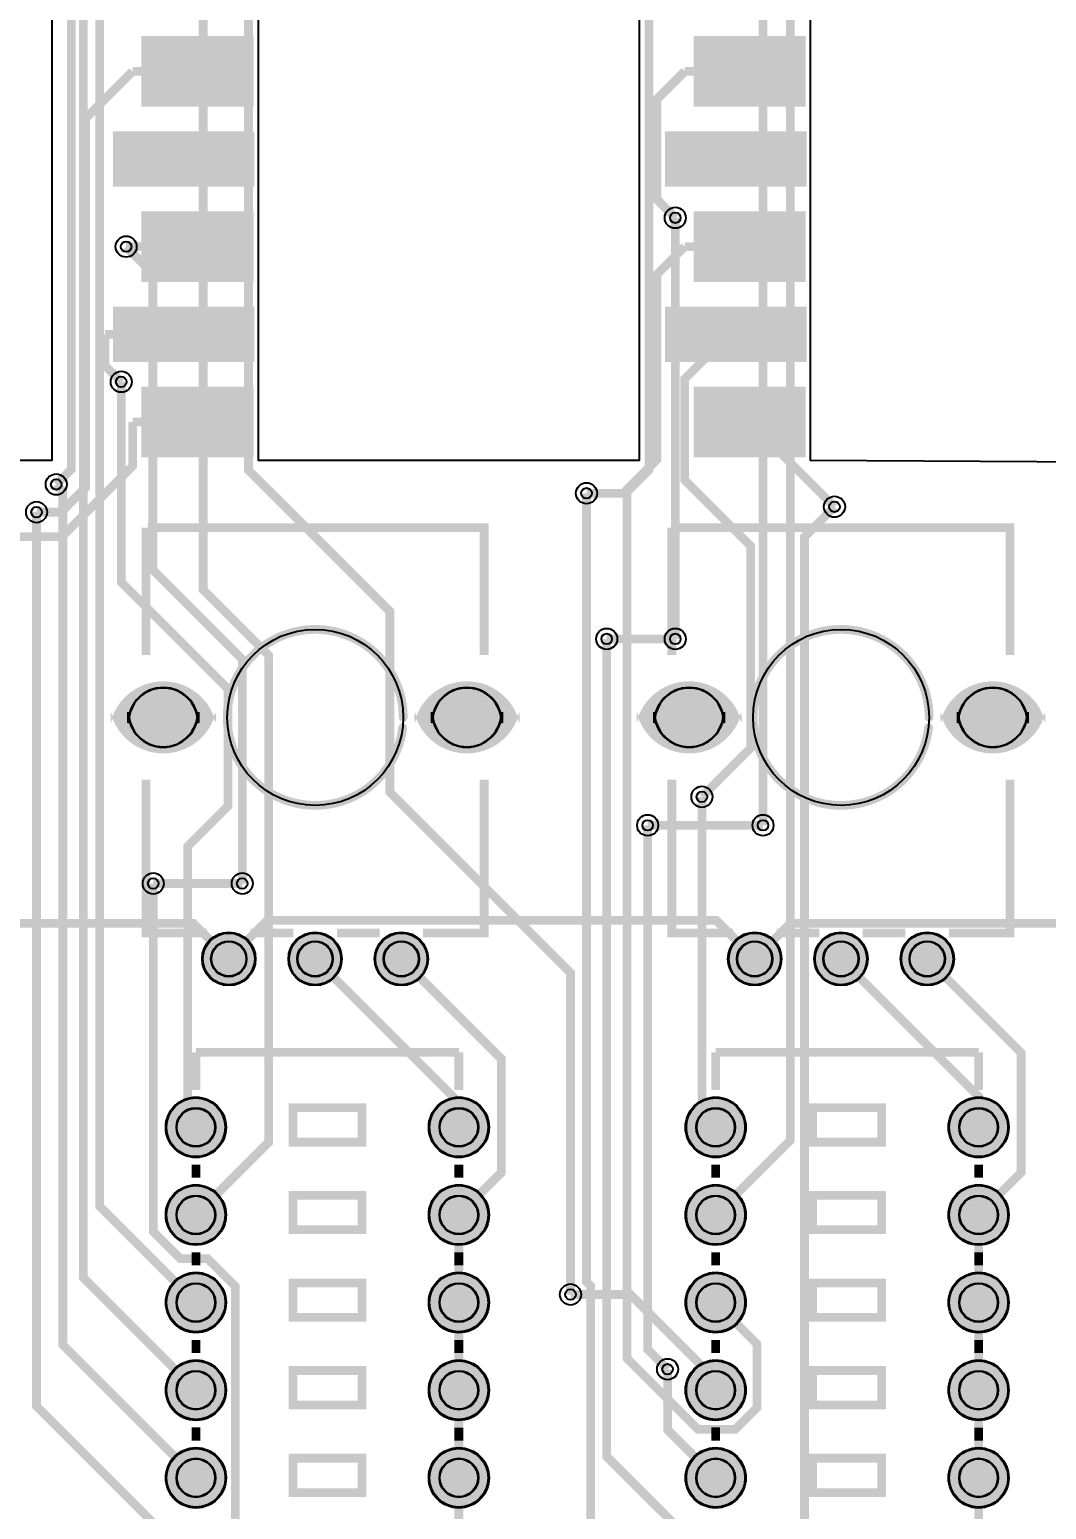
# Model space of a CAD drawing. Header units: millimetres. Extents: x -8 to 100, y -100 to 0.
# Drawn here: x 48.37 to 77.83, y -65.3 to -22.41 of the extents above; entities that cross this region are included whole.
import ezdxf

# ---------------------------------------------------------------- set-up
doc = ezdxf.new("R2010")
doc.units = ezdxf.units.MM
for name, color, linetype, true_color in [('BottomLayer', 7, 'Continuous', 0x0000ff), ('BottomSolderMaskLayer', 7, 'Continuous', 0xaa00ff), ('Document', 7, 'Continuous', 0xffffff), ('Hole', 7, 'Continuous', 0x222222), ('Multi-Layer', 7, 'Continuous', 0xc0c0c0), ('TopLayer', 7, 'Continuous', 0xff0000), ('TopPasteMaskLayer', 7, 'Continuous', 0x808080), ('TopSilkLayer', 7, 'Continuous', 0xffcc00), ('TopSolderMaskLayer', 7, 'Continuous', 0x800080)]:
    doc.layers.add(name, color=color, linetype=linetype, true_color=true_color)

msp = doc.modelspace()

# ---------------------------------------------------------------- hatches: boundary and pattern name
at = {"layer": 'BottomSolderMaskLayer'}
for points in [[(53.766, -42.195, -0.785398), (50.716, -42.195), (50.716, -42.499, -0.785398), (53.766, -42.499)], [(62.566, -42.195, -0.785398), (59.516, -42.195), (59.516, -42.499, -0.785398), (62.566, -42.499)], [(69.006, -42.195, -0.785398), (65.956, -42.195), (65.956, -42.499, -0.785398), (69.006, -42.499)], [(77.806, -42.195, -0.785398), (74.756, -42.195), (74.756, -42.499, -0.785398), (77.806, -42.499)], [(53.366, -49.347, 1), (54.916, -49.347, 1)], [(55.866, -49.347, 1), (57.416, -49.347, 1)], [(58.366, -49.347, 1), (59.916, -49.347, 1)], [(68.607, -49.347, 1), (70.157, -49.347, 1)], [(71.106, -49.347, 1), (72.656, -49.347, 1)], [(73.607, -49.347, 1), (75.157, -49.347, 1)], [(52.312, -54.229, 1), (54.063, -54.229, 1)], [(59.933, -54.229, 1), (61.683, -54.229, 1)], [(67.374, -54.229, 1), (69.125, -54.229, 1)], [(74.995, -54.229, 1), (76.746, -54.229, 1)], [(52.312, -56.769, 1), (54.063, -56.769, 1)], [(59.933, -56.769, 1), (61.683, -56.769, 1)], [(67.374, -56.769, 1), (69.125, -56.769, 1)], [(74.995, -56.769, 1), (76.746, -56.769, 1)], [(52.313, -59.309, 1), (54.063, -59.309, 1)], [(59.933, -59.309, 1), (61.683, -59.309, 1)], [(67.375, -59.309, 1), (69.126, -59.309, 1)], [(74.995, -59.309, 1), (76.746, -59.309, 1)], [(52.313, -61.849, 1), (54.063, -61.849, 1)], [(59.933, -61.849, 1), (61.683, -61.849, 1)], [(67.375, -61.849, 1), (69.126, -61.849, 1)], [(74.995, -61.849, 1), (76.746, -61.849, 1)], [(52.313, -64.389, 1), (54.063, -64.389, 1)], [(59.933, -64.389, 1), (61.683, -64.389, 1)], [(67.375, -64.389, 1), (69.126, -64.389, 1)], [(74.995, -64.389, 1), (76.746, -64.389, 1)]]:
    msp.add_hatch(color=256, dxfattribs=at).paths.add_polyline_path(points)
at = {"layer": 'Document'}
for points in [[(59.068, -42.347), (59.067, -42.277), (59.064, -42.206), (59.059, -42.136), (59.052, -42.066), (59.043, -41.996), (59.032, -41.926), (59.018, -41.857), (59.003, -41.788), (58.986, -41.72), (58.967, -41.652), (58.945, -41.585), (58.922, -41.518), (58.897, -41.452), (58.87, -41.387), (58.841, -41.323), (58.811, -41.26), (58.778, -41.197), (58.744, -41.136), (58.708, -41.075), (58.67, -41.016), (58.63, -40.957), (58.589, -40.9), (58.546, -40.844), (58.502, -40.79), (58.456, -40.736), (58.408, -40.684), (58.359, -40.634), (58.308, -40.585), (58.256, -40.537), (58.203, -40.491), (58.148, -40.447), (58.093, -40.404), (58.035, -40.362), (57.977, -40.323), (57.918, -40.285), (57.857, -40.249), (57.796, -40.214), (57.733, -40.182), (57.67, -40.151), (57.605, -40.122), (57.54, -40.095), (57.474, -40.07), (57.408, -40.047), (57.341, -40.026), (57.273, -40.007), (57.205, -39.989), (57.136, -39.974), (57.067, -39.961), (56.997, -39.95), (56.927, -39.94), (56.857, -39.933), (56.787, -39.928), (56.716, -39.925), (56.646, -39.924), (56.575, -39.925), (56.505, -39.928), (56.435, -39.933), (56.365, -39.94), (56.295, -39.95), (56.225, -39.961), (56.156, -39.974), (56.087, -39.989), (56.019, -40.006), (55.951, -40.026), (55.884, -40.047), (55.817, -40.07), (55.751, -40.095), (55.686, -40.122), (55.622, -40.151), (55.558, -40.182), (55.496, -40.214), (55.434, -40.248), (55.374, -40.284), (55.314, -40.322), (55.256, -40.362), (55.199, -40.403), (55.143, -40.446), (55.088, -40.491), (55.035, -40.537), (54.983, -40.584), (54.933, -40.633), (54.883, -40.684), (54.836, -40.736), (54.79, -40.789), (54.745, -40.844), (54.702, -40.9), (54.661, -40.957), (54.621, -41.015), (54.584, -41.074), (54.547, -41.135), (54.513, -41.196), (54.481, -41.259), (54.45, -41.322), (54.421, -41.387), (54.394, -41.452), (54.369, -41.518), (54.346, -41.584), (54.324, -41.651), (54.305, -41.719), (54.288, -41.788), (54.273, -41.856), (54.259, -41.926), (54.248, -41.995), (54.239, -42.065), (54.232, -42.135), (54.227, -42.205), (54.224, -42.276), (54.222, -42.346), (54.223, -42.417), (54.227, -42.487), (54.232, -42.557), (54.239, -42.627), (54.248, -42.697), (54.259, -42.767), (54.272, -42.836), (54.288, -42.905), (54.305, -42.973), (54.324, -43.041), (54.345, -43.108), (54.368, -43.175), (54.393, -43.241), (54.42, -43.306), (54.449, -43.37), (54.48, -43.434), (54.512, -43.496), (54.547, -43.558), (54.583, -43.618), (54.621, -43.678), (54.66, -43.736), (54.701, -43.793), (54.744, -43.849), (54.789, -43.904), (54.835, -43.957), (54.882, -44.009), (54.931, -44.06), (54.982, -44.109), (55.034, -44.156), (55.087, -44.202), (55.142, -44.247), (55.198, -44.29), (55.255, -44.331), (55.313, -44.371), (55.372, -44.409), (55.433, -44.445), (55.494, -44.479), (55.557, -44.512), (55.62, -44.543), (55.685, -44.571), (55.75, -44.598), (55.816, -44.624), (55.882, -44.647), (55.949, -44.668), (56.017, -44.687), (56.085, -44.704), (56.154, -44.72), (56.223, -44.733), (56.293, -44.744), (56.363, -44.754), (56.433, -44.761), (56.503, -44.766), (56.574, -44.769), (56.644, -44.77), (56.715, -44.769), (56.785, -44.766), (56.855, -44.761), (56.925, -44.754), (56.995, -44.745), (57.065, -44.733), (57.134, -44.72), (57.203, -44.705), (57.271, -44.688), (57.339, -44.669), (57.406, -44.648), (57.473, -44.624), (57.539, -44.599), (57.604, -44.572), (57.668, -44.544), (57.732, -44.513), (57.794, -44.48), (57.856, -44.446), (57.916, -44.41), (57.976, -44.372), (58.034, -44.333), (58.091, -44.291), (58.147, -44.249), (58.202, -44.204), (58.255, -44.158), (58.307, -44.111), (58.358, -44.061), (58.407, -44.011), (58.454, -43.959), (58.501, -43.906), (58.545, -43.851), (58.588, -43.795), (58.629, -43.738), (58.669, -43.68), (58.707, -43.62), (58.743, -43.56), (58.777, -43.498), (58.81, -43.436), (58.841, -43.373), (58.87, -43.308), (58.897, -43.243), (58.922, -43.177), (58.945, -43.111), (58.966, -43.044), (58.985, -42.976), (59.003, -42.907), (59.018, -42.839), (59.031, -42.769), (59.043, -42.7), (59.052, -42.63), (59.055, -42.614), (59.059, -42.599), (59.066, -42.584), (59.074, -42.571), (59.084, -42.558), (59.096, -42.547), (59.109, -42.537), (59.123, -42.529), (59.138, -42.523), (59.153, -42.519), (59.169, -42.517), (59.185, -42.517), (59.201, -42.519), (59.217, -42.523), (59.231, -42.528), (59.246, -42.536), (59.259, -42.545), (59.27, -42.556), (59.281, -42.569), (59.289, -42.582), (59.296, -42.597), (59.301, -42.612), (59.304, -42.628), (59.305, -42.644), (59.304, -42.66), (59.294, -42.733), (59.283, -42.806), (59.269, -42.879), (59.253, -42.951), (59.236, -43.023), (59.216, -43.095), (59.194, -43.165), (59.171, -43.235), (59.145, -43.305), (59.118, -43.374), (59.088, -43.442), (59.057, -43.509), (59.024, -43.575), (58.989, -43.64), (58.953, -43.705), (58.914, -43.768), (58.874, -43.83), (58.832, -43.891), (58.789, -43.951), (58.744, -44.01), (58.697, -44.067), (58.648, -44.123), (58.599, -44.178), (58.547, -44.231), (58.494, -44.283), (58.44, -44.333), (58.385, -44.382), (58.328, -44.429), (58.269, -44.475), (58.21, -44.519), (58.149, -44.562), (58.087, -44.602), (58.025, -44.641), (57.961, -44.679), (57.896, -44.714), (57.83, -44.748), (57.763, -44.78), (57.695, -44.81), (57.627, -44.838), (57.558, -44.864), (57.488, -44.888), (57.417, -44.91), (57.346, -44.931), (57.274, -44.949), (57.202, -44.965), (57.129, -44.98), (57.056, -44.992), (56.983, -45.003), (56.91, -45.011), (56.836, -45.017), (56.762, -45.021), (56.688, -45.024), (56.614, -45.024), (56.54, -45.022), (56.466, -45.018), (56.392, -45.012), (56.319, -45.004), (56.245, -44.994), (56.172, -44.982), (56.1, -44.968), (56.027, -44.952), (55.956, -44.934), (55.884, -44.913), (55.814, -44.891), (55.744, -44.867), (55.674, -44.842), (55.606, -44.814), (55.538, -44.784), (55.471, -44.753), (55.405, -44.719), (55.34, -44.684), (55.276, -44.647), (55.213, -44.608), (55.151, -44.568), (55.09, -44.526), (55.03, -44.482), (54.972, -44.436), (54.915, -44.389), (54.859, -44.34), (54.804, -44.29), (54.751, -44.239), (54.7, -44.186), (54.65, -44.131), (54.601, -44.075), (54.554, -44.018), (54.509, -43.96), (54.465, -43.9), (54.423, -43.839), (54.382, -43.777), (54.344, -43.714), (54.307, -43.65), (54.272, -43.585), (54.238, -43.518), (54.207, -43.451), (54.177, -43.384), (54.15, -43.315), (54.124, -43.246), (54.1, -43.176), (54.078, -43.105), (54.058, -43.034), (54.04, -42.962), (54.024, -42.89), (54.01, -42.817), (53.998, -42.744), (53.988, -42.67), (53.98, -42.597), (53.974, -42.523), (53.97, -42.449), (53.969, -42.375), (53.969, -42.301), (53.971, -42.227), (53.975, -42.153), (53.982, -42.08), (53.99, -42.006), (54.001, -41.933), (54.013, -41.86), (54.028, -41.787), (54.044, -41.715), (54.063, -41.643), (54.083, -41.572), (54.105, -41.502), (54.13, -41.432), (54.156, -41.363), (54.184, -41.294), (54.214, -41.226), (54.246, -41.16), (54.28, -41.094), (54.315, -41.029), (54.353, -40.965), (54.392, -40.902), (54.433, -40.84), (54.475, -40.78), (54.519, -40.72), (54.565, -40.662), (54.612, -40.605), (54.661, -40.55), (54.712, -40.496), (54.764, -40.443), (54.817, -40.392), (54.872, -40.342), (54.928, -40.293), (54.985, -40.247), (55.044, -40.202), (55.104, -40.158), (55.165, -40.116), (55.227, -40.076), (55.291, -40.038), (55.355, -40.001), (55.42, -39.967), (55.487, -39.934), (55.554, -39.903), (55.622, -39.873), (55.691, -39.846), (55.76, -39.821), (55.83, -39.797), (55.901, -39.775), (55.972, -39.756), (56.044, -39.738), (56.117, -39.723), (56.189, -39.709), (56.263, -39.697), (56.336, -39.688), (56.41, -39.68), (56.483, -39.675), (56.557, -39.671), (56.631, -39.67), (56.705, -39.671), (56.779, -39.673), (56.853, -39.678), (56.927, -39.685), (57, -39.694), (57.074, -39.704), (57.147, -39.717), (57.219, -39.732), (57.291, -39.749), (57.363, -39.768), (57.434, -39.789), (57.504, -39.811), (57.574, -39.836), (57.643, -39.863), (57.711, -39.891), (57.779, -39.922), (57.845, -39.954), (57.911, -39.988), (57.976, -40.024), (58.04, -40.062), (58.102, -40.101), (58.164, -40.142), (58.224, -40.185), (58.283, -40.229), (58.341, -40.275), (58.398, -40.323), (58.453, -40.372), (58.507, -40.423), (58.559, -40.475), (58.61, -40.529), (58.66, -40.584), (58.708, -40.64), (58.754, -40.698), (58.799, -40.757), (58.842, -40.817), (58.884, -40.878), (58.923, -40.941), (58.961, -41.004), (58.998, -41.069), (59.032, -41.134), (59.065, -41.201), (59.096, -41.268), (59.124, -41.336), (59.151, -41.405), (59.176, -41.475), (59.2, -41.545), (59.221, -41.616), (59.24, -41.688), (59.257, -41.76), (59.272, -41.832), (59.286, -41.905), (59.297, -41.978), (59.306, -42.051), (59.313, -42.125), (59.318, -42.199), (59.321, -42.273), (59.322, -42.347), (59.321, -42.364), (59.318, -42.38), (59.313, -42.396), (59.305, -42.41), (59.296, -42.424), (59.285, -42.437), (59.273, -42.448), (59.259, -42.457), (59.244, -42.464), (59.228, -42.47), (59.212, -42.473), (59.195, -42.474), (59.179, -42.473), (59.163, -42.47), (59.147, -42.464), (59.132, -42.457), (59.118, -42.448), (59.106, -42.437), (59.095, -42.424), (59.085, -42.41), (59.078, -42.396), (59.073, -42.38), (59.07, -42.364), (59.068, -42.347)], [(74.309, -42.347), (74.307, -42.277), (74.304, -42.206), (74.299, -42.136), (74.292, -42.066), (74.283, -41.996), (74.272, -41.926), (74.258, -41.857), (74.243, -41.788), (74.226, -41.72), (74.207, -41.652), (74.186, -41.585), (74.162, -41.518), (74.137, -41.452), (74.11, -41.387), (74.082, -41.323), (74.051, -41.26), (74.018, -41.197), (73.984, -41.136), (73.948, -41.075), (73.91, -41.016), (73.87, -40.957), (73.829, -40.9), (73.786, -40.844), (73.742, -40.79), (73.696, -40.736), (73.648, -40.684), (73.599, -40.634), (73.548, -40.585), (73.496, -40.537), (73.443, -40.491), (73.388, -40.447), (73.333, -40.404), (73.275, -40.362), (73.217, -40.323), (73.158, -40.285), (73.097, -40.249), (73.036, -40.214), (72.973, -40.182), (72.91, -40.151), (72.845, -40.122), (72.78, -40.095), (72.714, -40.07), (72.648, -40.047), (72.581, -40.026), (72.513, -40.007), (72.445, -39.989), (72.376, -39.974), (72.307, -39.961), (72.237, -39.95), (72.167, -39.94), (72.097, -39.933), (72.027, -39.928), (71.956, -39.925), (71.886, -39.924), (71.815, -39.925), (71.745, -39.928), (71.675, -39.933), (71.605, -39.94), (71.535, -39.95), (71.465, -39.961), (71.396, -39.974), (71.327, -39.989), (71.259, -40.006), (71.191, -40.026), (71.124, -40.047), (71.057, -40.07), (70.991, -40.095), (70.926, -40.122), (70.862, -40.151), (70.799, -40.182), (70.736, -40.214), (70.674, -40.248), (70.614, -40.284), (70.554, -40.322), (70.496, -40.362), (70.439, -40.403), (70.383, -40.446), (70.328, -40.491), (70.275, -40.537), (70.223, -40.584), (70.173, -40.633), (70.123, -40.684), (70.076, -40.736), (70.03, -40.789), (69.985, -40.844), (69.942, -40.9), (69.901, -40.957), (69.861, -41.015), (69.824, -41.074), (69.787, -41.135), (69.753, -41.196), (69.721, -41.259), (69.69, -41.322), (69.661, -41.387), (69.634, -41.452), (69.609, -41.518), (69.586, -41.584), (69.564, -41.651), (69.545, -41.719), (69.528, -41.788), (69.513, -41.856), (69.499, -41.926), (69.488, -41.995), (69.479, -42.065), (69.472, -42.135), (69.467, -42.205), (69.464, -42.276), (69.462, -42.346), (69.463, -42.417), (69.467, -42.487), (69.472, -42.557), (69.479, -42.627), (69.488, -42.697), (69.499, -42.767), (69.512, -42.836), (69.528, -42.905), (69.545, -42.973), (69.564, -43.041), (69.585, -43.108), (69.608, -43.175), (69.633, -43.241), (69.66, -43.306), (69.689, -43.37), (69.72, -43.434), (69.752, -43.496), (69.787, -43.558), (69.823, -43.618), (69.861, -43.678), (69.9, -43.736), (69.941, -43.793), (69.984, -43.849), (70.029, -43.904), (70.075, -43.957), (70.122, -44.009), (70.171, -44.06), (70.222, -44.109), (70.274, -44.156), (70.327, -44.202), (70.382, -44.247), (70.438, -44.29), (70.495, -44.331), (70.553, -44.371), (70.612, -44.409), (70.673, -44.445), (70.735, -44.479), (70.797, -44.512), (70.86, -44.543), (70.925, -44.571), (70.99, -44.598), (71.056, -44.624), (71.122, -44.647), (71.189, -44.668), (71.257, -44.687), (71.326, -44.704), (71.394, -44.72), (71.464, -44.733), (71.533, -44.744), (71.603, -44.754), (71.673, -44.761), (71.743, -44.766), (71.814, -44.769), (71.884, -44.77), (71.955, -44.769), (72.025, -44.766), (72.095, -44.761), (72.165, -44.754), (72.235, -44.745), (72.305, -44.733), (72.374, -44.72), (72.443, -44.705), (72.511, -44.688), (72.579, -44.669), (72.646, -44.648), (72.713, -44.624), (72.779, -44.599), (72.844, -44.572), (72.908, -44.544), (72.972, -44.513), (73.034, -44.48), (73.096, -44.446), (73.156, -44.41), (73.216, -44.372), (73.274, -44.333), (73.331, -44.291), (73.387, -44.249), (73.442, -44.204), (73.495, -44.158), (73.547, -44.111), (73.598, -44.061), (73.647, -44.011), (73.695, -43.959), (73.741, -43.906), (73.785, -43.851), (73.828, -43.795), (73.869, -43.738), (73.909, -43.68), (73.947, -43.62), (73.983, -43.56), (74.017, -43.498), (74.05, -43.436), (74.081, -43.373), (74.11, -43.308), (74.137, -43.243), (74.162, -43.177), (74.185, -43.111), (74.206, -43.044), (74.226, -42.976), (74.243, -42.907), (74.258, -42.839), (74.271, -42.769), (74.283, -42.7), (74.292, -42.63), (74.295, -42.614), (74.299, -42.599), (74.306, -42.584), (74.314, -42.571), (74.324, -42.558), (74.336, -42.547), (74.349, -42.537), (74.363, -42.529), (74.378, -42.523), (74.393, -42.519), (74.409, -42.517), (74.425, -42.517), (74.441, -42.519), (74.457, -42.523), (74.472, -42.528), (74.486, -42.536), (74.499, -42.545), (74.51, -42.556), (74.521, -42.569), (74.529, -42.582), (74.536, -42.597), (74.541, -42.612), (74.544, -42.628), (74.545, -42.644), (74.544, -42.66), (74.535, -42.733), (74.523, -42.806), (74.509, -42.879), (74.493, -42.951), (74.476, -43.023), (74.456, -43.095), (74.434, -43.165), (74.411, -43.235), (74.385, -43.305), (74.358, -43.374), (74.328, -43.442), (74.297, -43.509), (74.264, -43.575), (74.229, -43.64), (74.193, -43.705), (74.154, -43.768), (74.114, -43.83), (74.072, -43.891), (74.029, -43.951), (73.984, -44.01), (73.937, -44.067), (73.888, -44.123), (73.839, -44.178), (73.787, -44.231), (73.734, -44.283), (73.68, -44.333), (73.625, -44.382), (73.568, -44.429), (73.509, -44.475), (73.45, -44.519), (73.389, -44.562), (73.328, -44.602), (73.265, -44.641), (73.201, -44.679), (73.136, -44.714), (73.07, -44.748), (73.003, -44.78), (72.935, -44.81), (72.867, -44.838), (72.798, -44.864), (72.728, -44.888), (72.657, -44.91), (72.586, -44.931), (72.514, -44.949), (72.442, -44.965), (72.369, -44.98), (72.296, -44.992), (72.223, -45.003), (72.15, -45.011), (72.076, -45.017), (72.002, -45.021), (71.928, -45.024), (71.854, -45.024), (71.78, -45.022), (71.706, -45.018), (71.632, -45.012), (71.559, -45.004), (71.485, -44.994), (71.412, -44.982), (71.34, -44.968), (71.267, -44.952), (71.196, -44.934), (71.124, -44.913), (71.054, -44.891), (70.984, -44.867), (70.914, -44.842), (70.846, -44.814), (70.778, -44.784), (70.711, -44.753), (70.645, -44.719), (70.58, -44.684), (70.516, -44.647), (70.453, -44.608), (70.391, -44.568), (70.33, -44.526), (70.27, -44.482), (70.212, -44.436), (70.155, -44.389), (70.099, -44.34), (70.044, -44.29), (69.991, -44.239), (69.94, -44.186), (69.89, -44.131), (69.841, -44.075), (69.794, -44.018), (69.749, -43.96), (69.705, -43.9), (69.663, -43.839), (69.622, -43.777), (69.584, -43.714), (69.547, -43.65), (69.512, -43.585), (69.478, -43.518), (69.447, -43.451), (69.417, -43.384), (69.39, -43.315), (69.364, -43.246), (69.34, -43.176), (69.318, -43.105), (69.298, -43.034), (69.28, -42.962), (69.264, -42.89), (69.25, -42.817), (69.238, -42.744), (69.228, -42.67), (69.22, -42.597), (69.214, -42.523), (69.21, -42.449), (69.209, -42.375), (69.209, -42.301), (69.211, -42.227), (69.215, -42.153), (69.222, -42.08), (69.23, -42.006), (69.241, -41.933), (69.253, -41.86), (69.268, -41.787), (69.284, -41.715), (69.303, -41.643), (69.323, -41.572), (69.345, -41.502), (69.37, -41.432), (69.396, -41.363), (69.424, -41.294), (69.454, -41.226), (69.486, -41.16), (69.52, -41.094), (69.555, -41.029), (69.593, -40.965), (69.632, -40.902), (69.673, -40.84), (69.715, -40.78), (69.759, -40.72), (69.805, -40.662), (69.852, -40.605), (69.901, -40.55), (69.952, -40.496), (70.004, -40.443), (70.057, -40.392), (70.112, -40.342), (70.168, -40.293), (70.225, -40.247), (70.284, -40.202), (70.344, -40.158), (70.405, -40.116), (70.467, -40.076), (70.531, -40.038), (70.595, -40.001), (70.66, -39.967), (70.727, -39.934), (70.794, -39.903), (70.862, -39.873), (70.931, -39.846), (71, -39.821), (71.07, -39.797), (71.141, -39.775), (71.212, -39.756), (71.284, -39.738), (71.357, -39.723), (71.429, -39.709), (71.503, -39.697), (71.576, -39.688), (71.65, -39.68), (71.723, -39.675), (71.797, -39.671), (71.871, -39.67), (71.945, -39.671), (72.019, -39.673), (72.093, -39.678), (72.167, -39.685), (72.24, -39.694), (72.314, -39.704), (72.387, -39.717), (72.459, -39.732), (72.531, -39.749), (72.603, -39.768), (72.674, -39.789), (72.744, -39.811), (72.814, -39.836), (72.883, -39.863), (72.951, -39.891), (73.019, -39.922), (73.085, -39.954), (73.151, -39.988), (73.216, -40.024), (73.28, -40.062), (73.342, -40.101), (73.404, -40.142), (73.464, -40.185), (73.523, -40.229), (73.581, -40.275), (73.638, -40.323), (73.693, -40.372), (73.747, -40.423), (73.8, -40.475), (73.851, -40.529), (73.9, -40.584), (73.948, -40.64), (73.994, -40.698), (74.039, -40.757), (74.082, -40.817), (74.124, -40.878), (74.164, -40.941), (74.202, -41.004), (74.238, -41.069), (74.272, -41.134), (74.305, -41.201), (74.336, -41.268), (74.364, -41.336), (74.391, -41.405), (74.417, -41.475), (74.44, -41.545), (74.461, -41.616), (74.48, -41.688), (74.497, -41.76), (74.513, -41.832), (74.526, -41.905), (74.537, -41.978), (74.546, -42.051), (74.553, -42.125), (74.558, -42.199), (74.561, -42.273), (74.563, -42.347), (74.561, -42.364), (74.558, -42.38), (74.553, -42.396), (74.545, -42.41), (74.536, -42.424), (74.525, -42.437), (74.513, -42.448), (74.499, -42.457), (74.484, -42.464), (74.468, -42.47), (74.452, -42.473), (74.436, -42.474), (74.419, -42.473), (74.403, -42.47), (74.387, -42.464), (74.372, -42.457), (74.358, -42.448), (74.346, -42.437), (74.335, -42.424), (74.326, -42.41), (74.318, -42.396), (74.313, -42.38), (74.31, -42.364), (74.309, -42.347)]]:
    msp.add_hatch(color=256, dxfattribs=at).paths.add_polyline_path(points)
at = {"layer": 'Multi-Layer'}
for points in [[(53.741, -42.197, -0.785398), (50.741, -42.197), (50.741, -42.497, -0.785398), (53.741, -42.497)], [(62.541, -42.197, -0.785398), (59.541, -42.197), (59.541, -42.497, -0.785398), (62.541, -42.497)], [(68.981, -42.197, -0.785398), (65.981, -42.197), (65.981, -42.497, -0.785398), (68.981, -42.497)], [(77.781, -42.197, -0.785398), (74.781, -42.197), (74.781, -42.497, -0.785398), (77.781, -42.497)], [(53.391, -49.347, 1), (54.891, -49.347, 1)], [(55.891, -49.347, 1), (57.391, -49.347, 1)], [(58.391, -49.347, 1), (59.891, -49.347, 1)], [(68.632, -49.347, 1), (70.132, -49.347, 1)], [(71.131, -49.347, 1), (72.631, -49.347, 1)], [(73.632, -49.347, 1), (75.132, -49.347, 1)], [(52.337, -54.229, 1), (54.037, -54.229, 1)], [(59.958, -54.229, 1), (61.658, -54.229, 1)], [(67.4, -54.229, 1), (69.1, -54.229, 1)], [(75.02, -54.229, 1), (76.72, -54.229, 1)], [(52.337, -56.769, 1), (54.037, -56.769, 1)], [(59.958, -56.769, 1), (61.658, -56.769, 1)], [(67.4, -56.769, 1), (69.1, -56.769, 1)], [(75.02, -56.769, 1), (76.72, -56.769, 1)], [(52.338, -59.309, 1), (54.038, -59.309, 1)], [(59.958, -59.309, 1), (61.658, -59.309, 1)], [(67.4, -59.309, 1), (69.1, -59.309, 1)], [(75.02, -59.309, 1), (76.72, -59.309, 1)], [(52.338, -61.849, 1), (54.038, -61.849, 1)], [(59.958, -61.849, 1), (61.658, -61.849, 1)], [(67.4, -61.849, 1), (69.1, -61.849, 1)], [(75.02, -61.849, 1), (76.72, -61.849, 1)], [(52.338, -64.389, 1), (54.038, -64.389, 1)], [(59.958, -64.389, 1), (61.658, -64.389, 1)], [(67.4, -64.389, 1), (69.1, -64.389, 1)], [(75.02, -64.389, 1), (76.72, -64.389, 1)]]:
    msp.add_hatch(color=256, dxfattribs=at).paths.add_polyline_path(points)
at = {"layer": 'TopLayer'}
for points in [[(51.632, -22.622), (54.832, -22.622), (54.832, -24.622), (51.632, -24.622)], [(67.634, -22.622), (70.834, -22.622), (70.834, -24.622), (67.634, -24.622)], [(50.832, -25.412), (54.832, -25.412), (54.832, -26.912), (50.832, -26.912)], [(66.834, -25.412), (70.834, -25.412), (70.834, -26.912), (66.834, -26.912)], [(51.632, -27.702), (54.832, -27.702), (54.832, -29.702), (51.632, -29.702)], [(67.634, -27.702), (70.834, -27.702), (70.834, -29.702), (67.634, -29.702)], [(50.832, -30.492), (54.832, -30.492), (54.832, -31.992), (50.832, -31.992)], [(66.834, -30.492), (70.834, -30.492), (70.834, -31.992), (66.834, -31.992)], [(51.632, -32.782), (54.832, -32.782), (54.832, -34.782), (51.632, -34.782)], [(67.634, -32.782), (70.834, -32.782), (70.834, -34.782), (67.634, -34.782)]]:
    msp.add_hatch(color=256, dxfattribs=at).paths.add_polyline_path(points)
at = {"layer": 'TopPasteMaskLayer'}
for points in [[(51.632, -22.622), (54.832, -22.622), (54.832, -24.622), (51.632, -24.622)], [(67.634, -22.622), (70.834, -22.622), (70.834, -24.622), (67.634, -24.622)], [(50.832, -25.412), (54.832, -25.412), (54.832, -26.912), (50.832, -26.912)], [(66.834, -25.412), (70.834, -25.412), (70.834, -26.912), (66.834, -26.912)], [(51.632, -27.702), (54.832, -27.702), (54.832, -29.702), (51.632, -29.702)], [(67.634, -27.702), (70.834, -27.702), (70.834, -29.702), (67.634, -29.702)], [(50.832, -30.492), (54.832, -30.492), (54.832, -31.992), (50.832, -31.992)], [(66.834, -30.492), (70.834, -30.492), (70.834, -31.992), (66.834, -31.992)], [(51.632, -32.782), (54.832, -32.782), (54.832, -34.782), (51.632, -34.782)], [(67.634, -32.782), (70.834, -32.782), (70.834, -34.782), (67.634, -34.782)]]:
    msp.add_hatch(color=256, dxfattribs=at).paths.add_polyline_path(points)
at = {"layer": 'TopSolderMaskLayer'}
for points in [[(51.607, -22.597), (54.857, -22.597), (54.857, -24.647), (51.607, -24.647)], [(67.609, -22.597), (70.86, -22.597), (70.86, -24.647), (67.609, -24.647)], [(50.781, -25.361), (54.883, -25.361), (54.883, -26.963), (50.781, -26.963)], [(66.783, -25.361), (70.885, -25.361), (70.885, -26.963), (66.783, -26.963)], [(51.607, -27.677), (54.857, -27.677), (54.857, -29.727), (51.607, -29.727)], [(67.609, -27.677), (70.86, -27.677), (70.86, -29.727), (67.609, -29.727)], [(50.781, -30.441), (54.883, -30.441), (54.883, -32.043), (50.781, -32.043)], [(66.783, -30.441), (70.885, -30.441), (70.885, -32.043), (66.783, -32.043)], [(51.607, -32.757), (54.857, -32.757), (54.857, -34.807), (51.607, -34.807)], [(67.609, -32.757), (70.86, -32.757), (70.86, -34.807), (67.609, -34.807)], [(53.766, -42.195, -0.785398), (50.716, -42.195), (50.716, -42.499, -0.785398), (53.766, -42.499)], [(62.566, -42.195, -0.785398), (59.516, -42.195), (59.516, -42.499, -0.785398), (62.566, -42.499)], [(69.006, -42.195, -0.785398), (65.956, -42.195), (65.956, -42.499, -0.785398), (69.006, -42.499)], [(77.806, -42.195, -0.785398), (74.756, -42.195), (74.756, -42.499, -0.785398), (77.806, -42.499)], [(53.366, -49.347, 1), (54.916, -49.347, 1)], [(55.866, -49.347, 1), (57.416, -49.347, 1)], [(58.366, -49.347, 1), (59.916, -49.347, 1)], [(68.607, -49.347, 1), (70.157, -49.347, 1)], [(71.106, -49.347, 1), (72.656, -49.347, 1)], [(73.607, -49.347, 1), (75.157, -49.347, 1)], [(52.312, -54.229, 1), (54.063, -54.229, 1)], [(59.933, -54.229, 1), (61.683, -54.229, 1)], [(67.374, -54.229, 1), (69.125, -54.229, 1)], [(74.995, -54.229, 1), (76.746, -54.229, 1)], [(52.312, -56.769, 1), (54.063, -56.769, 1)], [(59.933, -56.769, 1), (61.683, -56.769, 1)], [(67.374, -56.769, 1), (69.125, -56.769, 1)], [(74.995, -56.769, 1), (76.746, -56.769, 1)], [(52.313, -59.309, 1), (54.063, -59.309, 1)], [(59.933, -59.309, 1), (61.683, -59.309, 1)], [(67.375, -59.309, 1), (69.126, -59.309, 1)], [(74.995, -59.309, 1), (76.746, -59.309, 1)], [(52.313, -61.849, 1), (54.063, -61.849, 1)], [(59.933, -61.849, 1), (61.683, -61.849, 1)], [(67.375, -61.849, 1), (69.126, -61.849, 1)], [(74.995, -61.849, 1), (76.746, -61.849, 1)], [(52.313, -64.389, 1), (54.063, -64.389, 1)], [(59.933, -64.389, 1), (61.683, -64.389, 1)], [(67.375, -64.389, 1), (69.126, -64.389, 1)], [(74.995, -64.389, 1), (76.746, -64.389, 1)]]:
    msp.add_hatch(color=256, dxfattribs=at).paths.add_polyline_path(points)

# ---------------------------------------------------------------- linework, layer by layer
at = {"layer": 'BottomLayer', "const_width": 0.254}
for points in [[(68.25, -56.769), (70.417, -54.602), (70.417, -1.164)], [(67.169, -13.62), (67.666, -13.124), (67.666, -3.23), (66.156, -1.721), (54.784, -1.721), (54.71, -1.795), (54.71, -35.176), (58.806, -39.271), (58.806, -44.517), (64.043, -49.754), (64.043, -59.075)], [(53.187, -56.769), (55.298, -54.658), (55.298, -40.554), (53.397, -38.653), (53.397, -9.728), (50.811, -7.142)], [(53.188, -61.849), (49.927, -58.588), (49.927, -8.382)], [(68.25, -59.309), (69.45, -60.509), (69.45, -62.356), (68.821, -62.985), (67.743, -62.985), (65.678, -60.92), (65.678, -35.818), (66.321, -35.176), (66.321, -13.39), (67.08, -12.631)], [(53.188, -59.309), (50.398, -56.519), (50.398, -13.852), (50.789, -13.462)], [(67.08, -14.609), (69.622, -17.151), (69.622, -45.475)], [(67.08, -27.866), (67.08, -40.073)], [(54.53, -47.162), (54.53, -40.658), (51.939, -38.067), (51.939, -29.476), (51.165, -28.702)], [(53.187, -54.229), (52.949, -53.99), (52.949, -46.082), (54.118, -44.913), (54.118, -41.525), (51.024, -38.431), (51.024, -32.62)], [(53.188, -64.389), (49.33, -60.532), (49.33, -35.786), (49.139, -35.594)], [(68.25, -69.469), (64.629, -65.848), (64.629, -58.832), (64.507, -58.71), (64.507, -35.851)], [(53.188, -66.929), (48.569, -62.31), (48.569, -36.398)], [(68.25, -72.009), (70.825, -69.434), (70.825, -37.11), (71.694, -36.242)], [(68.25, -66.929), (65.092, -63.771), (65.092, -40.073)], [(68.25, -54.229), (67.851, -53.831), (67.851, -44.65)], [(66.856, -61.241), (66.279, -60.663), (66.279, -45.475)], [(53.188, -69.469), (54.33, -68.327), (54.33, -58.839), (53.531, -58.039), (52.742, -58.039), (51.951, -57.248), (51.951, -47.162)], [(56.642, -49.347), (60.808, -53.513), (60.808, -54.229)], [(59.142, -49.347), (62.041, -52.246), (62.041, -55.536), (60.808, -56.769)], [(71.882, -49.347), (75.87, -53.335), (75.87, -54.229)], [(74.382, -49.347), (77.103, -52.068), (77.103, -55.536), (75.87, -56.769)], [(60.808, -59.309), (60.808, -56.769)], [(75.87, -59.309), (75.87, -56.769)], [(60.808, -61.849), (60.808, -59.309)], [(75.87, -61.849), (75.87, -59.309)], [(60.808, -64.389), (60.808, -61.849)], [(75.87, -64.389), (75.87, -61.849)], [(60.808, -66.929), (60.808, -64.389)], [(75.87, -66.929), (75.87, -64.389)]]:
    msp.add_lwpolyline(points, dxfattribs=at)
at = {"layer": 'BottomSolderMaskLayer'}
for points in [[(51.225, -42.195), (51.225, -42.499)], [(53.258, -42.195), (53.258, -42.499)], [(60.025, -42.195), (60.025, -42.499)], [(62.058, -42.195), (62.058, -42.499)], [(66.465, -42.195), (66.465, -42.499)], [(68.498, -42.195), (68.498, -42.499)], [(75.265, -42.195), (75.265, -42.499)], [(77.298, -42.195), (77.298, -42.499)]]:
    msp.add_lwpolyline(points, close=True, dxfattribs=at)
for centre, radius in [((54.141, -49.347), 0.775), ((54.141, -49.347), 0.517), ((56.641, -49.347), 0.775), ((56.641, -49.347), 0.517), ((59.141, -49.347), 0.775), ((59.141, -49.347), 0.517), ((69.382, -49.347), 0.775), ((69.381, -49.347), 0.517), ((71.881, -49.347), 0.775), ((71.881, -49.347), 0.517), ((74.382, -49.347), 0.775), ((74.381, -49.347), 0.517), ((53.187, -54.229), 0.875), ((60.808, -54.229), 0.875), ((68.25, -54.229), 0.875), ((75.87, -54.229), 0.875), ((53.187, -54.229), 0.566), ((60.808, -54.229), 0.566), ((68.25, -54.229), 0.566), ((75.87, -54.229), 0.566), ((53.187, -56.769), 0.875), ((60.808, -56.769), 0.875), ((68.25, -56.769), 0.875), ((75.87, -56.769), 0.875), ((53.187, -56.769), 0.566), ((60.808, -56.769), 0.566), ((68.25, -56.769), 0.566), ((75.87, -56.769), 0.566), ((53.188, -59.309), 0.875), ((53.188, -59.309), 0.566), ((60.808, -59.309), 0.875), ((60.808, -59.309), 0.566), ((68.25, -59.309), 0.875), ((68.25, -59.309), 0.566), ((75.87, -59.309), 0.875), ((75.87, -59.309), 0.566), ((53.188, -61.849), 0.875), ((53.188, -61.849), 0.566), ((60.808, -61.849), 0.875), ((60.808, -61.849), 0.566), ((68.25, -61.849), 0.875), ((68.25, -61.849), 0.566), ((75.87, -61.849), 0.875), ((75.87, -61.849), 0.566), ((53.188, -64.389), 0.875), ((53.188, -64.389), 0.566), ((60.808, -64.389), 0.875), ((60.808, -64.389), 0.566), ((68.25, -64.389), 0.875), ((68.25, -64.389), 0.566), ((75.87, -64.389), 0.875), ((75.87, -64.389), 0.566)]:
    msp.add_circle(centre, radius, dxfattribs=at)
for centre, start, end in [((52.241, -42.499), 0, 180), ((61.041, -42.499), 0, 180), ((67.481, -42.499), 0, 180), ((76.281, -42.499), 0, 180), ((52.241, -42.195), 180, 0), ((61.041, -42.195), 180, 0), ((67.481, -42.195), 180, 0), ((76.281, -42.195), 180, 0)]:
    msp.add_arc(centre, 1.017, start, end, dxfattribs=at)
at = {"layer": 'Hole'}
for centre in [(67.08, -27.866), (51.165, -28.702), (51.024, -32.62), (49.139, -35.594), (64.507, -35.851), (48.569, -36.398), (71.694, -36.242), (65.092, -40.073), (67.08, -40.073), (67.851, -44.65), (66.279, -45.475), (69.622, -45.475), (51.951, -47.162), (54.53, -47.162), (64.043, -59.075), (66.856, -61.241)]:
    msp.add_circle(centre, 0.153, dxfattribs=at)
at = {"layer": 'Multi-Layer'}
for points in [[(37.973, -2.002), (37.973, -34.895), (49.022, -34.895), (49.022, -2.002)], [(54.991, -2.002), (54.991, -34.895), (66.04, -34.895), (66.04, -2.002)], [(70.993, -2.002), (70.993, -34.895), (93.98, -35.022), (93.98, -1.875)], [(51.241, -42.197), (51.241, -42.497)], [(53.241, -42.197), (53.241, -42.497)], [(60.041, -42.197), (60.041, -42.497)], [(62.041, -42.197), (62.041, -42.497)], [(66.481, -42.197), (66.481, -42.497)], [(68.481, -42.197), (68.481, -42.497)], [(75.281, -42.197), (75.281, -42.497)], [(77.281, -42.197), (77.281, -42.497)]]:
    msp.add_lwpolyline(points, close=True, dxfattribs=at)
for centre, radius in [((67.08, -27.866), 0.305), ((51.165, -28.702), 0.305), ((51.024, -32.62), 0.305), ((49.139, -35.594), 0.305), ((64.507, -35.851), 0.305), ((71.694, -36.242), 0.305), ((48.569, -36.398), 0.305), ((65.092, -40.073), 0.305), ((67.08, -40.073), 0.305), ((67.851, -44.65), 0.305), ((66.279, -45.475), 0.305), ((69.622, -45.475), 0.305), ((51.951, -47.162), 0.305), ((54.53, -47.162), 0.305), ((54.141, -49.347), 0.75), ((54.141, -49.347), 0.5), ((56.641, -49.347), 0.75), ((56.641, -49.347), 0.5), ((59.141, -49.347), 0.75), ((59.141, -49.347), 0.5), ((69.382, -49.347), 0.75), ((69.381, -49.347), 0.5), ((71.881, -49.347), 0.75), ((71.881, -49.347), 0.5), ((74.382, -49.347), 0.75), ((74.381, -49.347), 0.5), ((53.187, -54.229), 0.85), ((60.808, -54.229), 0.85), ((68.25, -54.229), 0.85), ((75.87, -54.229), 0.85), ((53.187, -54.229), 0.55), ((60.808, -54.229), 0.55), ((68.25, -54.229), 0.55), ((75.87, -54.229), 0.55), ((53.187, -56.769), 0.85), ((60.808, -56.769), 0.85), ((68.25, -56.769), 0.85), ((75.87, -56.769), 0.85), ((53.187, -56.769), 0.55), ((60.808, -56.769), 0.55), ((68.25, -56.769), 0.55), ((75.87, -56.769), 0.55), ((53.188, -59.309), 0.85), ((53.188, -59.309), 0.55), ((60.808, -59.309), 0.85), ((60.808, -59.309), 0.55), ((68.25, -59.309), 0.85), ((68.25, -59.309), 0.55), ((75.87, -59.309), 0.85), ((75.87, -59.309), 0.55), ((64.043, -59.075), 0.305), ((53.188, -61.849), 0.85), ((53.188, -61.849), 0.55), ((60.808, -61.849), 0.85), ((60.808, -61.849), 0.55), ((66.856, -61.241), 0.305), ((68.25, -61.849), 0.85), ((68.25, -61.849), 0.55), ((75.87, -61.849), 0.85), ((75.87, -61.849), 0.55), ((53.188, -64.389), 0.85), ((53.188, -64.389), 0.55), ((60.808, -64.389), 0.85), ((60.808, -64.389), 0.55), ((68.25, -64.389), 0.85), ((68.25, -64.389), 0.55), ((75.87, -64.389), 0.85), ((75.87, -64.389), 0.55)]:
    msp.add_circle(centre, radius, dxfattribs=at)
for centre, start, end in [((52.241, -42.497), 0, 180), ((61.041, -42.497), 0, 180), ((67.481, -42.497), 0, 180), ((76.281, -42.497), 0, 180), ((52.241, -42.197), 180, 0), ((61.041, -42.197), 180, 0), ((67.481, -42.197), 180, 0), ((76.281, -42.197), 180, 0)]:
    msp.add_arc(centre, 1, start, end, dxfattribs=at)
at = {"layer": 'TopLayer', "const_width": 0.254}
for points in [[(51.353, -18.542), (49.58, -20.315), (49.58, -35.153), (49.139, -35.594)], [(51.353, -23.622), (49.988, -24.987), (49.988, -35.688), (49.279, -36.398), (48.569, -36.398)], [(53.232, -23.622), (51.353, -23.622)], [(67.08, -27.866), (66.553, -27.339), (66.553, -24.424), (67.355, -23.622)], [(69.234, -23.622), (67.355, -23.622)], [(53.232, -28.702), (51.165, -28.702)], [(67.355, -28.702), (66.553, -29.504), (66.553, -34.869), (65.571, -35.851), (64.507, -35.851)], [(69.234, -28.702), (67.355, -28.702)], [(52.832, -31.242), (50.553, -31.242)], [(51.024, -32.62), (50.553, -32.149), (50.553, -31.242)], [(68.834, -31.242), (68.649, -31.242), (67.353, -32.537), (67.353, -35.465), (69.263, -37.375), (69.263, -43.239), (67.851, -44.65)], [(51.353, -33.782), (51.353, -35.061), (49.306, -37.108), (47.682, -37.108)], [(53.232, -33.782), (51.353, -33.782)], [(69.234, -33.782), (71.694, -36.242)], [(67.08, -40.073), (65.092, -40.073)], [(66.279, -45.475), (69.622, -45.475)], [(51.951, -47.162), (54.53, -47.162)], [(38.902, -49.347), (39.933, -48.316), (53.111, -48.316), (54.142, -49.347)], [(69.382, -49.347), (68.265, -48.23), (55.259, -48.23), (54.142, -49.347)], [(69.382, -49.347), (70.413, -48.316), (83.591, -48.316), (84.622, -49.347)], [(64.043, -59.075), (65.777, -59.075), (68.25, -61.549), (68.25, -61.849)], [(66.856, -61.241), (66.856, -62.995), (68.25, -64.389)]]:
    msp.add_lwpolyline(points, dxfattribs=at)
at = {"layer": 'TopSilkLayer', "const_width": 0.254}
for points in [[(51.741, -36.847), (51.741, -40.54)], [(61.541, -40.54), (61.541, -36.847), (51.791, -36.847)], [(66.981, -36.847), (66.981, -40.54)], [(76.781, -40.54), (76.781, -36.847), (67.031, -36.847)], [(51.741, -44.154), (51.741, -48.597), (53.51, -48.597)], [(59.773, -48.597), (61.541, -48.597), (61.541, -44.154)], [(66.981, -44.154), (66.981, -48.597), (68.75, -48.597)], [(75.013, -48.597), (76.781, -48.597), (76.781, -44.154)], [(54.773, -48.597), (56.01, -48.597)], [(57.273, -48.597), (58.51, -48.597)], [(70.013, -48.597), (71.25, -48.597)], [(72.513, -48.597), (73.75, -48.597)], [(60.808, -52.059), (53.188, -52.059)], [(53.188, -52.059), (53.188, -53.148)], [(60.808, -53.148), (60.808, -52.059)], [(75.87, -52.059), (68.25, -52.059)], [(68.25, -52.059), (68.25, -53.148)], [(75.87, -53.148), (75.87, -52.059)], [(53.188, -55.31), (53.188, -55.688)], [(60.808, -55.688), (60.808, -55.31)], [(68.25, -55.31), (68.25, -55.688)], [(75.87, -55.688), (75.87, -55.31)], [(53.188, -57.85), (53.188, -58.228)], [(60.808, -58.228), (60.808, -57.85)], [(68.25, -57.85), (68.25, -58.228)], [(75.87, -58.228), (75.87, -57.85)], [(53.188, -60.39), (53.188, -60.768)], [(60.808, -60.768), (60.808, -60.391)], [(68.25, -60.39), (68.25, -60.768)], [(75.87, -60.768), (75.87, -60.391)], [(53.188, -62.93), (53.188, -63.308)], [(60.808, -63.308), (60.808, -62.931)], [(68.25, -62.93), (68.25, -63.308)], [(75.87, -63.308), (75.87, -62.931)]]:
    msp.add_lwpolyline(points, dxfattribs=at)
for points in [[(57.998, -53.659), (57.998, -54.659), (55.998, -54.659), (55.998, -53.659), (57.998, -53.659)], [(73.06, -53.659), (73.06, -54.659), (71.06, -54.659), (71.06, -53.659), (73.06, -53.659)], [(57.998, -56.199), (57.998, -57.199), (55.998, -57.199), (55.998, -56.199), (57.998, -56.199)], [(73.06, -56.199), (73.06, -57.199), (71.06, -57.199), (71.06, -56.199), (73.06, -56.199)], [(57.998, -58.739), (57.998, -59.739), (55.998, -59.739), (55.998, -58.739), (57.998, -58.739)], [(73.06, -58.739), (73.06, -59.739), (71.06, -59.739), (71.06, -58.739), (73.06, -58.739)], [(57.998, -61.279), (57.998, -62.279), (55.998, -62.279), (55.998, -61.279), (57.998, -61.279)], [(73.06, -61.279), (73.06, -62.279), (71.06, -62.279), (71.06, -61.279), (73.06, -61.279)], [(57.998, -63.819), (57.998, -64.819), (55.998, -64.819), (55.998, -63.819), (57.998, -63.819)], [(73.06, -63.819), (73.06, -64.819), (71.06, -64.819), (71.06, -63.819), (73.06, -63.819)]]:
    msp.add_lwpolyline(points, close=True, dxfattribs=at)
at = {"layer": 'TopSilkLayer'}
for centre in [(56.645, -42.347), (71.885, -42.347)]:
    msp.add_circle(centre, 2.55, dxfattribs=at)
at = {"layer": 'TopSolderMaskLayer'}
for points in [[(51.225, -42.195), (51.225, -42.499)], [(53.258, -42.195), (53.258, -42.499)], [(60.025, -42.195), (60.025, -42.499)], [(62.058, -42.195), (62.058, -42.499)], [(66.465, -42.195), (66.465, -42.499)], [(68.498, -42.195), (68.498, -42.499)], [(75.265, -42.195), (75.265, -42.499)], [(77.298, -42.195), (77.298, -42.499)]]:
    msp.add_lwpolyline(points, close=True, dxfattribs=at)
for centre, radius in [((54.141, -49.347), 0.775), ((54.141, -49.347), 0.517), ((56.641, -49.347), 0.775), ((56.641, -49.347), 0.517), ((59.141, -49.347), 0.775), ((59.141, -49.347), 0.517), ((69.382, -49.347), 0.775), ((69.381, -49.347), 0.517), ((71.881, -49.347), 0.775), ((71.881, -49.347), 0.517), ((74.382, -49.347), 0.775), ((74.381, -49.347), 0.517), ((53.187, -54.229), 0.875), ((60.808, -54.229), 0.875), ((68.25, -54.229), 0.875), ((75.87, -54.229), 0.875), ((53.187, -54.229), 0.566), ((60.808, -54.229), 0.566), ((68.25, -54.229), 0.566), ((75.87, -54.229), 0.566), ((53.187, -56.769), 0.875), ((60.808, -56.769), 0.875), ((68.25, -56.769), 0.875), ((75.87, -56.769), 0.875), ((53.187, -56.769), 0.566), ((60.808, -56.769), 0.566), ((68.25, -56.769), 0.566), ((75.87, -56.769), 0.566), ((53.188, -59.309), 0.875), ((53.188, -59.309), 0.566), ((60.808, -59.309), 0.875), ((60.808, -59.309), 0.566), ((68.25, -59.309), 0.875), ((68.25, -59.309), 0.566), ((75.87, -59.309), 0.875), ((75.87, -59.309), 0.566), ((53.188, -61.849), 0.875), ((53.188, -61.849), 0.566), ((60.808, -61.849), 0.875), ((60.808, -61.849), 0.566), ((68.25, -61.849), 0.875), ((68.25, -61.849), 0.566), ((75.87, -61.849), 0.875), ((75.87, -61.849), 0.566), ((53.188, -64.389), 0.875), ((53.188, -64.389), 0.566), ((60.808, -64.389), 0.875), ((60.808, -64.389), 0.566), ((68.25, -64.389), 0.875), ((68.25, -64.389), 0.566), ((75.87, -64.389), 0.875), ((75.87, -64.389), 0.566)]:
    msp.add_circle(centre, radius, dxfattribs=at)
for centre, start, end in [((52.241, -42.499), 0, 180), ((61.041, -42.499), 0, 180), ((67.481, -42.499), 0, 180), ((76.281, -42.499), 0, 180), ((52.241, -42.195), 180, 0), ((61.041, -42.195), 180, 0), ((67.481, -42.195), 180, 0), ((76.281, -42.195), 180, 0)]:
    msp.add_arc(centre, 1.017, start, end, dxfattribs=at)

doc.saveas('drawing.dxf')
